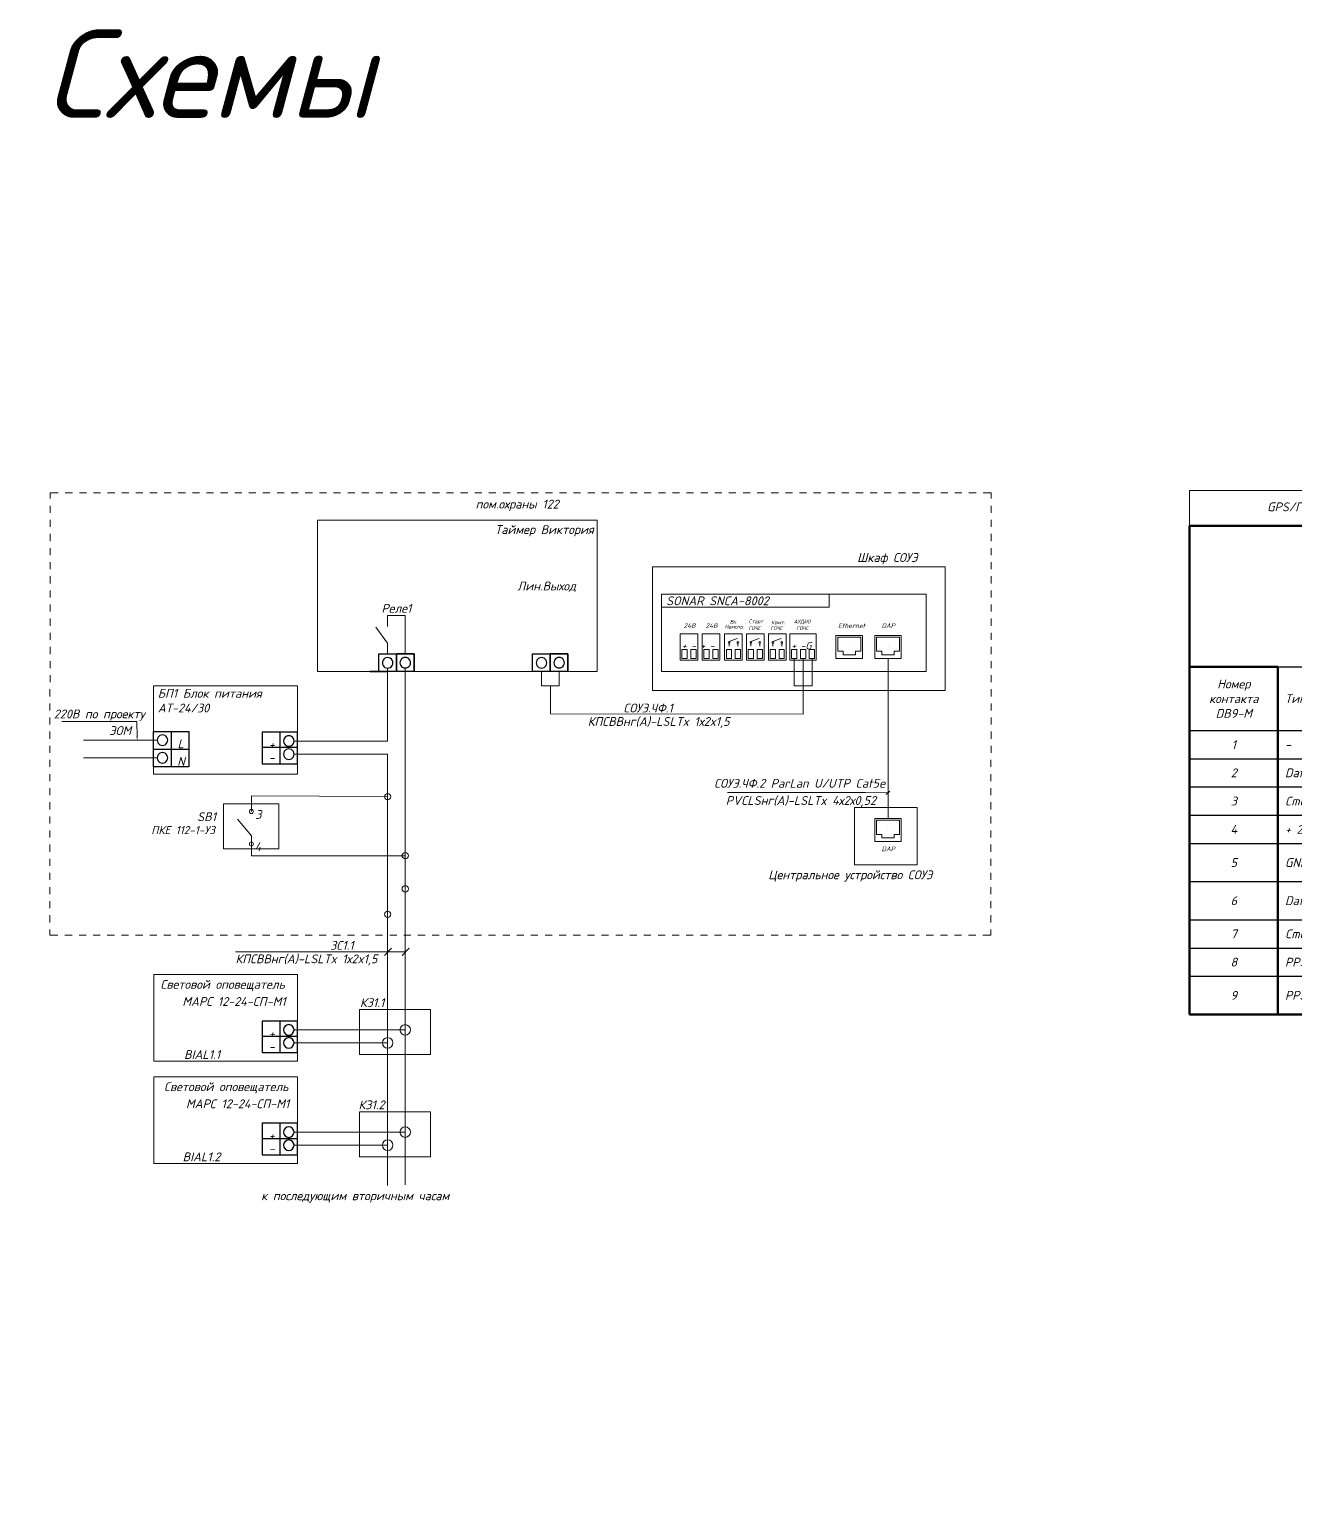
# Model space of a CAD drawing. Extents: x 69141456 to 70100388, y -33501327 to -33101377.
# Drawn here: x 69406452 to 69442326, y -33465963 to -33424432 of the extents above; entities that cross this region are included whole.
import ezdxf
from ezdxf import colors
from ezdxf.entities.mleader import LeaderData, LeaderLine
from ezdxf.math import Vec2, Vec3

# ---------------------------------------------------------------- set-up
doc = ezdxf.new("R2010")
doc.units = 0
doc.header["$LTSCALE"] = 100
doc.layers.get('Defpoints').update_dxf_attribs({"color": 42})
for name, color, linetype in [('PDF _0', 7, 'Continuous'), ('PDF _RC-Линии_связи-Интерфейсные_EthernetPoE', 7, 'Continuous'), ('PDF _АСУД.Схема', 7, 'Continuous'), ('PDF _СКУД.Текст', 7, 'Continuous'), ('PDF _СОУЭ.Кабель. Управление', 4, 'Continuous'), ('PDF _СС. Текст', 7, 'Continuous'), ('PDF _Схема', 7, 'Continuous'), ('PDF _Схемы подключ', 7, 'Continuous'), ('PDF _Текст', 7, 'Continuous'), ('СС. Текст', 7, 'Continuous')]:
    doc.layers.add(name, color=color, linetype=linetype)
doc.layers.add('PDF _СКУД', color=190, linetype='Continuous', true_color=0x7f00ff)
doc.styles.add('ISOCPEUR', font='isocpeui.ttf', dxfattribs={"height": 250})

# ---------------------------------------------------------------- blocks, each defined once
blk = doc.blocks.new('*T85')
at = {"color": 0, "lineweight": 50, "transparency": 16777216}
for p, q in [((0, -1000), (11339, -1000)), ((0, -1000), (0, -14843)), ((11339, -1000), (11339, -14843)), ((0, -5000), (2500, -5000)), ((2500, -5000), (2500, -14843)), ((8337, -5000), (8337, -14843)), ((0, -14843), (11339, -14843))]:
    blk.add_line(p, q, dxfattribs=at)
at = {"color": 0, "linetype": 'ByBlock', "lineweight": -2, "transparency": 16777216}
for p, q in [((2500, -5000), (11339, -5000)), ((0, -6800), (2500, -6800)), ((0, -7600), (2500, -7600)), ((0, -8400), (2500, -8400)), ((0, -9200), (2500, -9200)), ((0, -10000), (2500, -10000)), ((0, -12162), (2500, -12162)), ((0, -12962), (2500, -12962)), ((0, -13762), (2500, -13762))]:
    blk.add_line(p, q, dxfattribs=at)
at = {"color": 0, "lineweight": -2, "transparency": 16777216}
for p, q in [((2500, -6800), (11339, -6800)), ((2500, -7600), (11339, -7600)), ((2500, -8400), (11339, -8400)), ((2500, -9200), (11339, -9200)), ((2500, -10000), (11339, -10000)), ((0, -11081), (11339, -11081)), ((2500, -12162), (11339, -12162)), ((2500, -12962), (11339, -12962)), ((2500, -13762), (11339, -13762))]:
    blk.add_line(p, q, dxfattribs=at)
at = {"layer": 'Defpoints', "color": 8, "linetype": 'ByBlock', "lineweight": 0, "transparency": 16777216}
for p, q in [((0, 0), (11339, 0)), ((0, 0), (0, -1000)), ((11339, 0), (11339, -1000))]:
    blk.add_line(p, q, dxfattribs=at)
at = {"color": 0, "transparency": 16777216, "char_height": 250, "style": 'ISOCPEUR'}
for s, insert, width, attachment_point in [('{\\C256;GPS/ГЛОНАСС антенны с часовой станцией}', (5669, -500), 10938.99, 5), ('{\\C256;Номер контакта DB9-M}', (1250, -5900), 2100, 5), ('{\\C256;Тип сигнала}', (2700, -5900), 5436.91, 4), ('{\\C256;Цвет провода кабеля UTP(STP)}', (9838, -5900), 2602.08, 5), ('1', (1250, -7200), 2100, 5), ('{\\C7;-}', (2700, -7200), 5436.91, 4), ('{\\C7;-}', (9838, -7200), 2602.08, 5), ('2', (1250, -8000), 2100, 5), ('{\\C256;Data +}', (2700, -8000), 5436.91, 4), ('{\\C256;Зеленый}', (9838, -8000), 2602.08, 5), ('3', (1250, -8800), 2100, 5), ('{\\C256;Cmd +}', (2700, -8800), 5436.91, 4), ('{\\C256;Синий}', (9838, -8800), 2602.08, 5), ('4', (1250, -9600), 2100, 5), ('+ 24V', (2700, -9600), 5436.91, 4), ('Оранжевый', (9838, -9600), 2602.08, 5), ('Оранжевый/ белый', (9838, -10541), 2602.08, 5), ('5', (1250, -10541), 2100, 5), ('GND', (2700, -10541), 5436.91, 4), ('6', (1250, -11622), 2100, 5), ('Data -', (2700, -11622), 5436.91, 4), ('Зеленый/ белый', (9838, -11622), 2602.08, 5), ('7', (1250, -12562), 2100, 5), ('Cmd -', (2700, -12562), 5436.91, 4), ('Синий/ белый', (9838, -12562), 2602.08, 5), ('8', (1250, -13362), 2100, 5), ('PPS +', (2700, -13362), 5436.91, 4), ('Коричневый', (9838, -13362), 2602.08, 5), ('Коричневый/ белый', (9838, -14303), 2602.08, 5), ('9', (1250, -14303), 2100, 5), ('PPS -', (2700, -14303), 5436.91, 4)]:
    blk.add_mtext(s, dxfattribs=dict(at, insert=insert, width=width, attachment_point=attachment_point))

msp = doc.modelspace()

# ---------------------------------------------------------------- linework, layer by layer
at = {"layer": 'PDF _0', "lineweight": 0}
for points in [[(69431857.2, -33442624.4), (69424356.1, -33442624.4), (69424356.1, -33440425.3), (69431857.2, -33440425.3)], [(69424891.6, -33442298.4), (69425391.1, -33442298.4), (69425391.1, -33441549.2), (69424891.6, -33441549.2)], [(69425513.8, -33442298.4), (69426013.3, -33442298.4), (69426013.3, -33441549.2), (69425513.8, -33441549.2)], [(69426148.8, -33442298.4), (69426648.3, -33442298.4), (69426648.3, -33441549.2), (69426148.8, -33441549.2)], [(69426766.8, -33442298.4), (69427266.3, -33442298.4), (69427266.3, -33441549.2), (69426766.8, -33441549.2)], [(69427391.2, -33442298.4), (69427890.7, -33442298.4), (69427890.7, -33441549.2), (69427391.2, -33441549.2)], [(69427994.4, -33441549.2), (69428745.8, -33441549.2), (69428745.8, -33442298.4), (69427994.4, -33442298.4)], [(69429302.5, -33442249.7), (69430053.8, -33442249.7), (69430053.8, -33441597.8), (69429302.5, -33441597.8)], [(69429503.5, -33442148.1), (69429503.5, -33442048.7), (69429353.3, -33442048.7), (69429353.3, -33441648.6), (69430003, -33441648.6), (69430003, -33442048.7), (69429852.8, -33442048.7), (69429852.8, -33442148.1)], [(69430403.1, -33442249.7), (69431152.3, -33442249.7), (69431152.3, -33441597.8), (69430403.1, -33441597.8)], [(69430602, -33442148.1), (69430602, -33442048.7), (69430453.9, -33442048.7), (69430453.9, -33441648.6), (69431103.7, -33441648.6), (69431103.7, -33442048.7), (69430953.4, -33442048.7), (69430953.4, -33442148.1)], [(69424940.2, -33442249.7), (69425090.5, -33442249.7), (69425090.5, -33441997.9), (69424940.2, -33441997.9)], [(69425190, -33442249.7), (69425340.3, -33442249.7), (69425340.3, -33441997.9), (69425190, -33441997.9)], [(69425562.5, -33442249.7), (69425712.8, -33442249.7), (69425712.8, -33441997.9), (69425562.5, -33441997.9)], [(69425812.3, -33442249.7), (69425962.5, -33442249.7), (69425962.5, -33441997.9), (69425812.3, -33441997.9)], [(69426199.6, -33442249.7), (69426347.7, -33442249.7), (69426347.7, -33441997.9), (69426199.6, -33441997.9)], [(69426449.3, -33442249.7), (69426599.6, -33442249.7), (69426599.6, -33441997.9), (69426449.3, -33441997.9)], [(69426817.6, -33442249.7), (69426965.8, -33442249.7), (69426965.8, -33441997.9), (69426817.6, -33441997.9)], [(69427067.4, -33442249.7), (69427217.7, -33442249.7), (69427217.7, -33441997.9), (69427067.4, -33441997.9)], [(69427439.9, -33442249.7), (69427590.2, -33442249.7), (69427590.2, -33441997.9), (69427439.9, -33441997.9)], [(69427689.6, -33442249.7), (69427839.9, -33442249.7), (69427839.9, -33441997.9), (69427689.6, -33441997.9)], [(69428045.2, -33442249.7), (69428195.5, -33442249.7), (69428195.5, -33441997.9), (69428045.2, -33441997.9)], [(69428295, -33442249.7), (69428445.3, -33442249.7), (69428445.3, -33441997.9), (69428295, -33441997.9)], [(69428544.7, -33442249.7), (69428695, -33442249.7), (69428695, -33441997.9), (69428544.7, -33441997.9)], [(69430401, -33447432.6), (69431150.2, -33447432.6), (69431150.2, -33446782.8), (69430401, -33446782.8)], [(69430602, -33447333.2), (69430602, -33447233.7), (69430451.8, -33447233.7), (69430451.8, -33446833.6), (69431101.5, -33446833.6), (69431101.5, -33447233.7), (69430951.3, -33447233.7), (69430951.3, -33447333.2)]]:
    msp.add_lwpolyline(points, close=True, dxfattribs=at)
for points in [[(69429105.6, -33440425.3), (69429105.6, -33440799.9), (69424356.1, -33440799.9)], [(69426508.6, -33441688.9), (69426273.7, -33441773.5)], [(69426273.7, -33441824.3), (69426273.7, -33441898.4)], [(69426523.4, -33441898.4), (69426523.4, -33441824.3)], [(69427126.6, -33441688.9), (69426891.7, -33441773.5)], [(69426891.7, -33441824.3), (69426891.7, -33441898.4)], [(69427141.5, -33441898.4), (69427141.5, -33441824.3)], [(69427751, -33441688.9), (69427516.1, -33441773.5)], [(69427516.1, -33441824.3), (69427516.1, -33441898.4)], [(69427765.8, -33441898.4), (69427765.8, -33441824.3)], [(69425016.4, -33442122.8), (69425016.4, -33442122.8)], [(69425266.2, -33442122.8), (69425266.2, -33442122.8)], [(69425638.7, -33442122.8), (69425638.7, -33442122.8)], [(69425888.5, -33442122.8), (69425888.5, -33442122.8)], [(69426273.7, -33442122.8), (69426273.7, -33442122.8)], [(69426523.4, -33442122.8), (69426523.4, -33442122.8)], [(69426891.7, -33442122.8), (69426891.7, -33442122.8)], [(69427141.5, -33442122.8), (69427141.5, -33442122.8)], [(69427516.1, -33442122.8), (69427516.1, -33442122.8)], [(69427765.8, -33442122.8), (69427765.8, -33442122.8)], [(69428119.3, -33442122.8), (69428119.3, -33442122.8)], [(69428369.1, -33442122.8), (69428369.1, -33442122.8)], [(69428620.9, -33442122.8), (69428620.9, -33442122.8)], [(69429679.2, -33441923.8), (69429679.2, -33441923.8)], [(69430777.7, -33441923.8), (69430777.7, -33441923.8)], [(69424891.6, -33442298.4), (69424940.2, -33442298.4)], [(69425513.8, -33442298.4), (69425562.5, -33442298.4)], [(69426148.8, -33442298.4), (69426199.6, -33442298.4)], [(69426766.8, -33442298.4), (69426817.6, -33442298.4)], [(69427391.2, -33442298.4), (69427439.9, -33442298.4)], [(69427994.4, -33442298.4), (69428045.2, -33442298.4)], [(69430775.6, -33447108.8), (69430775.6, -33447108.8)]]:
    msp.add_lwpolyline(points, dxfattribs=at)
for centre in [(69426274.7, -33441797.9), (69426524.5, -33441797.9), (69426892.8, -33441797.9), (69427142.5, -33441797.9), (69427517.1, -33441797.9), (69427766.9, -33441797.9)]:
    msp.add_circle(centre, 24.3, dxfattribs=at)
at = {"layer": 'PDF _RC-Линии_связи-Интерфейсные_EthernetPoE', "lineweight": 0}
for points in [[(69407271.2, -33437559.4), (69407040.5, -33437559.4), (69407040.5, -33437724.5)], [(69407671.2, -33437559.4), (69407470.1, -33437559.4)], [(69408071.2, -33437559.4), (69407870.2, -33437559.4)], [(69408471.3, -33437559.4), (69408270.2, -33437559.4)], [(69408871.3, -33437559.4), (69408670.2, -33437559.4)], [(69409271.3, -33437559.4), (69409070.3, -33437559.4)], [(69409671.4, -33437559.4), (69409470.3, -33437559.4)], [(69410071.4, -33437559.4), (69409870.3, -33437559.4)], [(69410471.4, -33437559.4), (69410270.4, -33437559.4)], [(69410871.5, -33437559.4), (69410670.4, -33437559.4)], [(69411271.5, -33437559.4), (69411070.4, -33437559.4)], [(69411671.5, -33437559.4), (69411470.4, -33437559.4)], [(69412071.5, -33437559.4), (69411870.5, -33437559.4)], [(69412471.6, -33437559.4), (69412270.5, -33437559.4)], [(69412871.6, -33437559.4), (69412670.5, -33437559.4)], [(69413269.5, -33437559.4), (69413070.6, -33437559.4)], [(69413669.6, -33437559.4), (69413470.6, -33437559.4)], [(69414069.6, -33437559.4), (69413870.6, -33437559.4)], [(69414469.6, -33437559.4), (69414270.7, -33437559.4)], [(69414869.6, -33437559.4), (69414670.7, -33437559.4)], [(69415269.7, -33437559.4), (69415070.7, -33437559.4)], [(69415669.7, -33437559.4), (69415470.7, -33437559.4)], [(69416069.7, -33437559.4), (69415870.8, -33437559.4)], [(69416469.8, -33437559.4), (69416270.8, -33437559.4)], [(69416869.8, -33437559.4), (69416670.8, -33437559.4)], [(69417269.8, -33437559.4), (69417070.9, -33437559.4)], [(69417669.8, -33437559.4), (69417470.9, -33437559.4)], [(69418069.9, -33437559.4), (69417870.9, -33437559.4)], [(69418469.9, -33437559.4), (69418271, -33437559.4)], [(69418869.9, -33437559.4), (69418671, -33437559.4)], [(69419270, -33437559.4), (69419071, -33437559.4)], [(69419670, -33437559.4), (69419471, -33437559.4)], [(69420070, -33437559.4), (69419871.1, -33437559.4)], [(69420470.1, -33437559.4), (69420271.1, -33437559.4)], [(69420870.1, -33437559.4), (69420671.1, -33437559.4)], [(69421270.1, -33437559.4), (69421071.2, -33437559.4)], [(69421670.1, -33437559.4), (69421471.2, -33437559.4)], [(69422070.2, -33437559.4), (69421871.2, -33437559.4)], [(69422470.2, -33437559.4), (69422271.3, -33437559.4)], [(69422870.2, -33437559.4), (69422671.3, -33437559.4)], [(69423270.3, -33437559.4), (69423071.3, -33437559.4)], [(69423670.3, -33437559.4), (69423471.3, -33437559.4)], [(69424070.3, -33437559.4), (69423871.4, -33437559.4)], [(69424470.4, -33437559.4), (69424271.4, -33437559.4)], [(69424870.4, -33437559.4), (69424671.4, -33437559.4)], [(69425270.4, -33437559.4), (69425071.5, -33437559.4)], [(69425670.4, -33437559.4), (69425471.5, -33437559.4)], [(69426070.5, -33437559.4), (69425871.5, -33437559.4)], [(69426470.5, -33437559.4), (69426271.5, -33437559.4)], [(69426870.5, -33437559.4), (69426671.6, -33437559.4)], [(69427270.6, -33437559.4), (69427071.6, -33437559.4)], [(69427670.6, -33437559.4), (69427471.6, -33437559.4)], [(69428070.6, -33437559.4), (69427871.7, -33437559.4)], [(69428470.7, -33437559.4), (69428269.6, -33437559.4)], [(69428870.7, -33437559.4), (69428669.6, -33437559.4)], [(69429270.7, -33437559.4), (69429069.6, -33437559.4)], [(69429670.7, -33437559.4), (69429469.7, -33437559.4)], [(69430070.8, -33437559.4), (69429869.7, -33437559.4)], [(69430470.8, -33437559.4), (69430269.7, -33437559.4)], [(69430870.8, -33437559.4), (69430669.8, -33437559.4)], [(69431270.9, -33437559.4), (69431069.8, -33437559.4)], [(69431670.9, -33437559.4), (69431469.8, -33437559.4)], [(69432070.9, -33437559.4), (69431869.8, -33437559.4)], [(69432471, -33437559.4), (69432269.9, -33437559.4)], [(69432871, -33437559.4), (69432669.9, -33437559.4)], [(69433271, -33437559.4), (69433069.9, -33437559.4)], [(69433700.7, -33437724.5), (69433700.7, -33437559.4), (69433470, -33437559.4)], [(69407040.5, -33437925.6), (69407040.5, -33438124.6)], [(69433700.7, -33438124.6), (69433700.7, -33437925.6)], [(69407040.5, -33438325.6), (69407040.5, -33438524.6)], [(69433698.6, -33438524.6), (69433700.7, -33438325.6)], [(69407040.5, -33438725.7), (69407040.5, -33438924.6)], [(69433698.6, -33438924.6), (69433698.6, -33438725.7)], [(69407040.5, -33439123.6), (69407040.5, -33439324.7)], [(69433698.6, -33439324.7), (69433698.6, -33439123.6)], [(69407040.5, -33439523.6), (69407040.5, -33439724.7)], [(69433698.6, -33439724.7), (69433698.6, -33439523.6)], [(69407038.4, -33439923.6), (69407038.4, -33440124.7)], [(69433698.6, -33440124.7), (69433698.6, -33439923.6)], [(69407038.4, -33440323.7), (69407038.4, -33440524.7)], [(69433698.6, -33440524.7), (69433698.6, -33440323.7)], [(69407038.4, -33440723.7), (69407038.4, -33440924.8)], [(69433698.6, -33440924.8), (69433698.6, -33440723.7)], [(69407038.4, -33441123.7), (69407038.4, -33441324.8)], [(69433698.6, -33441324.8), (69433698.6, -33441123.7)], [(69407038.4, -33441523.8), (69407038.4, -33441724.8)], [(69433696.4, -33441724.8), (69433698.6, -33441523.8)], [(69407038.4, -33441923.8), (69407038.4, -33442124.9)], [(69433696.4, -33442124.9), (69433696.4, -33441923.8)], [(69407038.4, -33442323.8), (69407038.4, -33442524.9)], [(69433696.4, -33442524.9), (69433696.4, -33442323.8)], [(69407038.4, -33442723.9), (69407038.4, -33442924.9)], [(69433696.4, -33442924.9), (69433696.4, -33442723.9)], [(69407036.3, -33443123.9), (69407036.3, -33443325)], [(69407036.3, -33443523.9), (69407036.3, -33443725)], [(69433696.4, -33443325), (69433696.4, -33443123.9)], [(69433696.4, -33443725), (69433696.4, -33443523.9)], [(69407036.3, -33443923.9), (69407036.3, -33444125)], [(69433696.4, -33444125), (69433696.4, -33443923.9)], [(69407036.3, -33444324), (69407036.3, -33444525)], [(69433696.4, -33444525), (69433696.4, -33444324)], [(69407036.3, -33444724), (69407036.3, -33444925.1)], [(69433696.4, -33444925.1), (69433696.4, -33444724)], [(69407036.3, -33445124), (69407036.3, -33445325.1)], [(69433694.3, -33445325.1), (69433694.3, -33445124)], [(69407036.3, -33445524.1), (69407036.3, -33445725.1)], [(69433694.3, -33445725.1), (69433694.3, -33445524.1)], [(69407036.3, -33445924.1), (69407036.3, -33446125.2)], [(69433694.3, -33446125.2), (69433694.3, -33445924.1)], [(69407034.1, -33446324.1), (69407034.1, -33446525.2)], [(69433694.3, -33446525.2), (69433694.3, -33446324.1)], [(69407034.1, -33446724.2), (69407034.1, -33446925.2)], [(69433694.3, -33446925.2), (69433694.3, -33446724.2)], [(69407034.1, -33447124.2), (69407034.1, -33447325.3)], [(69433694.3, -33447325.3), (69433694.3, -33447124.2)], [(69407034.1, -33447524.2), (69407034.1, -33447725.3)], [(69433694.3, -33447725.3), (69433694.3, -33447524.2)], [(69407034.1, -33447924.2), (69407034.1, -33448125.3)], [(69433694.3, -33448125.3), (69433694.3, -33447924.2)], [(69407034.1, -33448324.3), (69407034.1, -33448525.3)], [(69433692.2, -33448525.3), (69433692.2, -33448324.3)], [(69407034.1, -33448724.3), (69407034.1, -33448925.4)], [(69433692.2, -33448925.4), (69433692.2, -33448724.3)], [(69407034.1, -33449124.3), (69407034.1, -33449325.4)], [(69433692.2, -33449325.4), (69433692.2, -33449124.3)], [(69407032, -33449524.4), (69407032, -33449725.4)], [(69433692.2, -33449725.4), (69433692.2, -33449524.4)], [(69407032, -33449924.4), (69407032, -33450089.5), (69407262.7, -33450089.5)], [(69407461.7, -33450089.5), (69407662.8, -33450089.5)], [(69407861.7, -33450089.5), (69408062.8, -33450089.5)], [(69408261.7, -33450089.5), (69408462.8, -33450089.5)], [(69408661.8, -33450089.5), (69408862.8, -33450089.5)], [(69409061.8, -33450089.5), (69409262.9, -33450089.5)], [(69409461.8, -33450089.5), (69409662.9, -33450089.5)], [(69409861.9, -33450089.5), (69410062.9, -33450089.5)], [(69410261.9, -33450089.5), (69410463, -33450089.5)], [(69410661.9, -33450089.5), (69410863, -33450089.5)], [(69411061.9, -33450089.5), (69411263, -33450089.5)], [(69411462, -33450089.5), (69411663.1, -33450089.5)], [(69411862, -33450089.5), (69412063.1, -33450089.5)], [(69412262, -33450089.5), (69412463.1, -33450089.5)], [(69412662.1, -33450089.5), (69412863.1, -33450089.5)], [(69413062.1, -33450089.5), (69413263.2, -33450089.5)], [(69413462.1, -33450089.5), (69413663.2, -33450089.5)], [(69413862.2, -33450089.5), (69414063.2, -33450089.5)], [(69414262.2, -33450089.5), (69414463.3, -33450089.5)], [(69414662.2, -33450089.5), (69414863.3, -33450089.5)], [(69415062.2, -33450089.5), (69415263.3, -33450089.5)], [(69415462.3, -33450089.5), (69415663.3, -33450089.5)], [(69415862.3, -33450089.5), (69416061.3, -33450089.5)], [(69416262.3, -33450089.5), (69416461.3, -33450089.5)], [(69416662.4, -33450089.5), (69416861.3, -33450089.5)], [(69417062.4, -33450089.5), (69417261.4, -33450089.5)], [(69417462.4, -33450089.5), (69417661.4, -33450089.5)], [(69417862.5, -33450089.5), (69418061.4, -33450089.5)], [(69418262.5, -33450089.5), (69418461.4, -33450089.5)], [(69418662.5, -33450089.5), (69418861.5, -33450089.5)], [(69419062.5, -33450089.5), (69419261.5, -33450089.5)], [(69419462.6, -33450089.5), (69419661.5, -33450089.5)], [(69419862.6, -33450089.5), (69420061.6, -33450089.5)], [(69420262.6, -33450089.5), (69420461.6, -33450089.5)], [(69420662.7, -33450089.5), (69420861.6, -33450089.5)], [(69421062.7, -33450089.5), (69421261.7, -33450089.5)], [(69421462.7, -33450089.5), (69421661.7, -33450089.5)], [(69421862.8, -33450089.5), (69422061.7, -33450089.5)], [(69422262.8, -33450089.5), (69422461.7, -33450089.5)], [(69422662.8, -33450089.5), (69422861.8, -33450089.5)], [(69423062.8, -33450089.5), (69423261.8, -33450089.5)], [(69423462.9, -33450089.5), (69423661.8, -33450089.5)], [(69423862.9, -33450089.5), (69424061.9, -33450089.5)], [(69424262.9, -33450089.5), (69424461.9, -33450089.5)], [(69424663, -33450089.5), (69424861.9, -33450089.5)], [(69425063, -33450089.5), (69425261.9, -33450089.5)], [(69425463, -33450089.5), (69425662, -33450089.5)], [(69425863.1, -33450089.5), (69426062, -33450089.5)], [(69426263.1, -33450089.5), (69426462, -33450089.5)], [(69426663.1, -33450089.5), (69426862.1, -33450089.5)], [(69427063.1, -33450089.5), (69427262.1, -33450089.5)], [(69427463.2, -33450089.5), (69427662.1, -33450089.5)], [(69427863.2, -33450089.5), (69428062.2, -33450089.5)], [(69428263.2, -33450089.5), (69428462.2, -33450089.5)], [(69428663.3, -33450089.5), (69428862.2, -33450089.5)], [(69429063.3, -33450089.5), (69429262.2, -33450089.5)], [(69429463.3, -33450089.5), (69429662.3, -33450089.5)], [(69429863.4, -33450089.5), (69430062.3, -33450089.5)], [(69430263.4, -33450089.5), (69430462.3, -33450089.5)], [(69430663.4, -33450089.5), (69430862.4, -33450089.5)], [(69431061.3, -33450089.5), (69431262.4, -33450089.5)], [(69431461.4, -33450089.5), (69431662.4, -33450089.5)], [(69431861.4, -33450089.5), (69432062.5, -33450089.5)], [(69432261.4, -33450089.5), (69432462.5, -33450089.5)], [(69432661.4, -33450089.5), (69432862.5, -33450089.5)], [(69433061.5, -33450089.5), (69433262.5, -33450089.5)], [(69433461.5, -33450089.5), (69433692.2, -33450089.5), (69433692.2, -33449924.4)]]:
    msp.add_lwpolyline(points, dxfattribs=at)
at = {"layer": 'PDF _АСУД.Схема', "lineweight": 0}
for points in [[(69410071.4, -33444567.4), (69407988.7, -33444567.4)], [(69410071.4, -33445066.9), (69407988.7, -33445066.9)]]:
    msp.add_lwpolyline(points, dxfattribs=at)
at = {"layer": 'PDF _СКУД', "lineweight": 0}
for points in [[(69416601, -33441343.9), (69416601, -33441034.8), (69417100.5, -33441034.8), (69417100.5, -33442122.8)], [(69416601, -33442122.8), (69416601, -33441815.8), (69416268.7, -33441362.9)], [(69416601, -33442522.8), (69416601, -33444590.7), (69413951.1, -33444590.7)], [(69417100.5, -33442522.8), (69417100.5, -33449824.9), (69417100.5, -33457158.8)], [(69413951.1, -33444958.9), (69416601, -33444958.9), (69416601, -33450195.3), (69416601, -33457175.7)], [(69412742.5, -33446586.6), (69412742.5, -33446142.1), (69416601, -33446165.4)], [(69417100.5, -33447839.6), (69412742.5, -33447839.6), (69412742.5, -33447270.2), (69412346.7, -33446800.3)], [(69417100.5, -33452771.2), (69413951.1, -33452771.2)], [(69416601, -33453139.4), (69413951.1, -33453139.4)], [(69417100.5, -33455666.6), (69413951.1, -33455666.6)], [(69416601, -33456037), (69413951.1, -33456037)]]:
    msp.add_lwpolyline(points, dxfattribs=at)
for points in [[(69413519.3, -33446364.3), (69413519.3, -33447640.6), (69411948.8, -33447640.6), (69411948.8, -33446364.3)], [(69417820.1, -33452193.3), (69417820.1, -33453471.7), (69415807.3, -33453471.7), (69415807.3, -33452193.3)], [(69417820.1, -33455090.9), (69417820.1, -33456369.3), (69415807.3, -33456369.3), (69415807.3, -33455090.9)]]:
    msp.add_lwpolyline(points, close=True, dxfattribs=at)
for centre, radius in [((69416602, -33446164.3), 90), ((69412743.6, -33446585.5), 58.2), ((69412743.6, -33447504.1), 58.2), ((69417101.6, -33447838.5), 90), ((69417101.6, -33448776.2), 90), ((69416602, -33449497.9), 90), ((69417101.6, -33452770.1), 149.2), ((69416602, -33453138.4), 149.2), ((69417101.6, -33455665.6), 149.2), ((69416602, -33456036), 149.2)]:
    msp.add_circle(centre, radius, dxfattribs=at)
at = {"layer": 'PDF _СКУД.Текст', "lineweight": 0}
for points in [[(69409504.2, -33444467.9), (69409502, -33444034), (69407372.8, -33444034)], [(69430726.9, -33446105.6), (69430828.5, -33446008.2)], [(69430777.7, -33446056.9), (69430140.6, -33446046.3), (69426231.3, -33446046.3)]]:
    msp.add_lwpolyline(points, dxfattribs=at)
at = {"layer": 'PDF _СКУД.Текст', "lineweight": 30, "transparency": 33554559}
msp.add_solid([(69409521.1, -33444467.9), (69409506.3, -33444567.4), (69409487.2, -33444467.9)], dxfattribs=at)
at = {"layer": 'PDF _СОУЭ.Кабель. Управление', "lineweight": 0}
for points in [[(69428373.3, -33442249.7), (69428373.3, -33443026.5), (69428373.3, -33443830.8), (69421213, -33443820.2), (69421213, -33443026.5)], [(69428119.3, -33442249.7), (69428119.3, -33443026.5), (69428625.2, -33443026.5), (69428625.2, -33442249.7)], [(69420959, -33442624.4), (69420959, -33443026.5), (69421464.8, -33443026.5), (69421464.8, -33442637.1)]]:
    msp.add_lwpolyline(points, dxfattribs=at)
at = {"layer": 'PDF _СС. Текст', "lineweight": 0}
msp.add_lwpolyline([(69430777.7, -33442264.6), (69430777.7, -33446782.8), (69430777.7, -33446782.8)], dxfattribs=at)
at = {"layer": 'PDF _Схема', "lineweight": 0}
for points in [[(69416615.8, -33450559.4), (69415479.2, -33450559.4), (69412289.6, -33450559.4)], [(69417115.3, -33450559.4), (69415479.2, -33450559.4)], [(69416514.2, -33450661), (69416715.3, -33450459.9)], [(69417015.8, -33450661), (69417214.8, -33450459.9)]]:
    msp.add_lwpolyline(points, dxfattribs=at)
at = {"layer": 'PDF _Схемы подключ', "lineweight": 0}
for points in [[(69422537.9, -33438334.1), (69414611.4, -33438334.1), (69414611.4, -33442624.4), (69422537.9, -33442624.4)], [(69432392.6, -33439659.1), (69424108.4, -33439659.1), (69424108.4, -33443159.9), (69432392.6, -33443159.9)], [(69409971.9, -33443024.4), (69414050.5, -33443024.4), (69414050.5, -33445526.2), (69409971.9, -33445526.2)], [(69431601, -33446469.6), (69429831.6, -33446469.6), (69429831.6, -33448095.1), (69431601, -33448095.1)], [(69409981.7, -33451204.9), (69414050.5, -33451204.9), (69414050.5, -33453658), (69409981.7, -33453658)], [(69409981.7, -33454097.5), (69414050.5, -33454102.5), (69414050.5, -33456555.6), (69409981.7, -33456550.6)]]:
    msp.add_lwpolyline(points, close=True, dxfattribs=at)
at = {"layer": 'PDF _Схемы подключ', "lineweight": 25}
for points in [[(69416850.7, -33442624.4), (69416351.2, -33442624.4), (69416351.2, -33442122.8), (69416850.7, -33442122.8), (69417350.2, -33442122.8), (69417350.2, -33442624.4), (69417350.2, -33442122.8), (69416850.7, -33442122.8)], [(69421208.7, -33442624.4), (69420709.2, -33442624.4), (69420709.2, -33442122.8), (69421208.7, -33442122.8), (69421708.2, -33442122.8), (69421708.2, -33442624.4), (69421708.2, -33442122.8), (69421208.7, -33442122.8)], [(69410471.4, -33445316.6), (69409971.9, -33445316.6), (69409971.9, -33444317.6), (69410471.4, -33444317.6), (69410471.4, -33444817.1)], [(69413551, -33445234.1), (69414050.5, -33445234.1), (69414050.5, -33444338.8), (69413551, -33444338.8), (69413551, -33444840.4)], [(69413551, -33453414.6), (69414050.5, -33453414.6), (69414050.5, -33452519.3), (69413551, -33452519.3), (69413551, -33453020.9)], [(69413551, -33456312.2), (69414050.5, -33456312.2), (69414050.5, -33455416.9), (69413551, -33455416.9), (69413551, -33455916.4)]]:
    msp.add_lwpolyline(points, close=True, dxfattribs=at)
for points in [[(69416351.2, -33442624.4), (69416351.2, -33442122.8)], [(69417350.2, -33442624.4), (69416850.7, -33442624.4), (69416850.7, -33442122.8)], [(69417350.2, -33442124.9), (69417350.2, -33442624.4), (69416850.7, -33442624.4)], [(69420709.2, -33442624.4), (69420709.2, -33442122.8)], [(69421708.2, -33442624.4), (69421208.7, -33442624.4), (69421208.7, -33442122.8)], [(69421708.2, -33442124.9), (69421708.2, -33442624.4), (69421208.7, -33442624.4)], [(69416109.9, -33442624.4), (69416609.5, -33442624.4), (69416109.9, -33442624.4)], [(69410471.4, -33444317.6), (69410970.9, -33444317.6), (69410970.9, -33445316.6), (69410471.4, -33445316.6)], [(69413551, -33444338.8), (69413051.5, -33444338.8), (69413051.5, -33445234.1), (69413551, -33445234.1)], [(69414050.5, -33444774.8), (69413551, -33444774.8), (69413051.5, -33444774.8)], [(69409971.9, -33444817.1), (69410471.4, -33444817.1), (69410970.9, -33444817.1)], [(69413551, -33452519.3), (69413051.5, -33452519.3), (69413051.5, -33453414.6), (69413551, -33453414.6)], [(69414050.5, -33452955.3), (69413551, -33452955.3), (69413051.5, -33452955.3)], [(69413551, -33455416.9), (69413051.5, -33455416.9), (69413051.5, -33456312.2), (69413551, -33456312.2)], [(69414050.5, -33455852.9), (69413551, -33455852.9), (69413051.5, -33455852.9)]]:
    msp.add_lwpolyline(points, dxfattribs=at)
for points in [[(69416602, -33442224.3, 1.0000081), (69416602, -33442522.8, 1.0000081)], [(69417101.6, -33442222.2, 1.0000081), (69417101.6, -33442520.7, 1.0000081)], [(69420960, -33442224.3, 1.0000081), (69420960, -33442522.8, 1.0000081)], [(69421459.5, -33442222.2, 1.0000081), (69421459.5, -33442520.7, 1.0000081)], [(69410371.9, -33444566.3, 1.0000037), (69410073.5, -33444566.3, 1.0000037)], [(69413951.1, -33444589.6, 1.0000037), (69413652.6, -33444589.6, 1.0000037)], [(69410371.9, -33445065.8, 1.0000037), (69410073.5, -33445065.8, 1.0000037)], [(69413951.1, -33444960, 1.0000037), (69413652.6, -33444960, 1.0000037)], [(69413951.1, -33452770.1, 0.9999994), (69413652.6, -33452770.1, 0.9999994)], [(69413951.1, -33453140.5, 0.9999994), (69413652.6, -33453140.5, 0.9999994)], [(69413951.1, -33455665.6, 0.9999994), (69413652.6, -33455665.6, 0.9999994)], [(69413951.1, -33456038.1, 0.9999994), (69413652.6, -33456038.1, 0.9999994)]]:
    msp.add_lwpolyline(points, format="xyb", close=True, dxfattribs=at)

# ---------------------------------------------------------------- block references
msp.add_blockref('*T85', (69439322.6, -33437490.5))

# ---------------------------------------------------------------- texts
at = {"insert": (69406906, -33424440.3), "char_height": 2500, "attachment_point": 1, "style": 'ISOCPEUR'}
msp.add_mtext_dynamic_manual_height_columns('Схемы', width=52487.113, gutter_width=12.5, heights=[0], dxfattribs=at)
at = {"layer": 'PDF _Текст', "lineweight": 30, "attachment_point": 7, "style": 'ISOCPEUR'}
for s, insert, char_height in [('пом.охраны 122', (69419094.3, -33438072.2), 249.994), ('Таймер Виктория', (69419642.9, -33438793.9), 249.994), ('Шкаф СОУЭ', (69429903.6, -33439583.5), 249.99), ('Лин.Выход', (69420273.7, -33440364.4), 249.99), ('SONAR SNCA-8002', (69424491.4, -33440744), 249.995), ('Реле1', (69416427.4, -33440957.1), 249.99), ('24В', (69424988.9, -33441387.8), 132.12), ('24В', (69425613.3, -33441387.8), 132.12), ('Неиспр.', (69426148.8, -33441431.5), 105.69), ('Вх.', (69426299.1, -33441266.4), 105.69), ('ГОЧС', (69426824, -33441446.3), 105.69), ('Старт', (69426830.3, -33441281.2), 105.69), ('ГОЧС', (69427448.4, -33441446.3), 105.69), ('Квит.', (69427469.5, -33441281.2), 105.69), ('АУДИО', (69428108.7, -33441281.2), 105.69), ('ГОЧС', (69428178.6, -33441446.3), 105.69), ('Ethernet', (69429363.8, -33441389.9), 132.12), ('DAP', (69430595.7, -33441387.8), 132.12), ('+ - + -', (69424936, -33441989.2), 200), ('+ -G', (69428038.9, -33441989.2), 200), ('БП1 Блок питания ^JАТ-24/30', (69410090.4, -33443781), 249.994), ('СОУЭ.ЧФ.1', (69423283.7, -33443779.1), 249.99), ('220В по проекту', (69407146.2, -33444015.3), 249.994), ('КПСВВнг(А)-LSLTx 1х2x1,5', (69422269.9, -33444219.4), 249.994), ('ЭОМ', (69408715.5, -33444417.5), 249.99), ('L', (69410651.3, -33444792.3), 250), ('+', (69413231.4, -33444815.6), 250), ('N', (69410640.8, -33445291.8), 250), ('-', (69413231.4, -33445186), 250), ('СОУЭ.ЧФ.2 ParLan U/UTP Cat5e', (69425852.4, -33445912), 249.994), ('PVCLSнг(А)-LSLTx 4х2х0,52', (69426181, -33446457.8), 249.994), ('SB1', (69411206.9, -33446858.1), 249.99), ('3', (69412852.6, -33446794.6), 250), ('ПКЕ 112-1-У3', (69409904.8, -33447228), 229.162), ('4', (69412833.5, -33447711.1), 250), ('DAP', (69430595.7, -33447711.5), 132.12), ('Центральное устройство СОУЭ', (69427384.9, -33448571.9), 249.994), ('ЗС1.1', (69414972.8, -33450502.8), 249.99), ('КПСВВнг(А)-LSLTx 1х2x1,5', (69412293.2, -33450943.1), 249.994), ('Световой оповещатель', (69410166.4, -33451675.4), 249.994), ('МАРС 12-24-СП-М1', (69410786.5, -33452092.3), 249.994), ('КЗ1.1', (69415817.9, -33452124.1), 249.99), ('+', (69413231.4, -33452996.1), 250), ('BIAL1.1', (69410835.5, -33453595.1), 249.99), ('-', (69413231.4, -33453366.5), 250), ('Световой оповещатель', (69410268.3, -33454572.9), 249.994), ('МАРС 12-24-СП-М1', (69410888.5, -33454989.9), 249.994), ('КЗ1.2', (69415777.6, -33455019.5), 249.99), ('+', (69413231.4, -33455891.6), 250), ('BIAL1.2', (69410795.3, -33456492.7), 249.99), ('-', (69413231.4, -33456264.1), 250), ('к последующим вторичным часам', (69413019.8, -33457663.1), 249.994)]:
    msp.add_mtext(s, dxfattribs=dict(at, insert=insert, char_height=char_height))

# ---------------------------------------------------------------- leaders
at = {"layer": 'СС. Текст', "lineweight": 0}
ml = msp.add_multileader_mtext('Standard', dxfattribs=at)
ml.set_content('{\\C256;ЗС4.1}', color=7, style='ISOCPEUR')
ml.set_leader_properties(color=256)
ml.build(insert=Vec2(0, 0))
ml.multileader.update_dxf_attribs({"text_left_attachment_type": 6, "text_right_attachment_type": 6, "dogleg_length": 0.1, "arrow_head_size": 0, "scale": 100})
ctx = ml.context
ctx.base_point, ctx.scale, ctx.char_height, ctx.arrow_head_size, ctx.landing_gap_size, ctx.plane_origin = Vec3(69327704.1, -33430576.6), 100, 250, 0, 0, Vec3(69326674.5, -33430995.1)
ctx.left_attachment, ctx.right_attachment, ctx.text_align_type = 6, 6, 1
notes = []
notes.append((ctx, [(1, (1, 1, 0), (69328544.8, -33430576.6), (-1, 0), 10, [(0, [(69328867, -33431126)], 0, [])])]))
ctx.mtext.insert, ctx.mtext.width, ctx.mtext.defined_height, ctx.mtext.alignment, ctx.mtext.flow_direction = Vec3(69328119.5, -33430276.6), 2756.185, 416.7, 2, 5
ml = msp.add_multileader_mtext('Standard', dxfattribs=at)
ml.set_content('ЗС3.1', color=7, style='ISOCPEUR')
ml.set_leader_properties(color=256)
ml.build(insert=Vec2(0, 0))
ml.multileader.update_dxf_attribs({"text_left_attachment_type": 6, "text_right_attachment_type": 6, "dogleg_length": 0.1, "arrow_head_size": 0, "scale": 100})
ctx = ml.context
ctx.base_point, ctx.scale, ctx.char_height, ctx.arrow_head_size, ctx.landing_gap_size, ctx.plane_origin = Vec3(69301114.2, -33437527), 100, 250, 0, 0, Vec3(69300058.8, -33437945.5)
ctx.left_attachment, ctx.right_attachment, ctx.text_align_type = 6, 6, 1
notes.append((ctx, [(1, (1, 1, 0), (69301929.2, -33437527), (-1, 0), 10, [(0, [(69302251.3, -33438076.4)], 0, [])])]))
ctx.mtext.insert, ctx.mtext.width, ctx.mtext.defined_height, ctx.mtext.alignment, ctx.mtext.flow_direction = Vec3(69301516.7, -33437227), 2756.185, 416.7, 2, 5
ml = msp.add_multileader_mtext('Standard', dxfattribs=at)
ml.set_content('ЗС3.3', color=7, style='ISOCPEUR')
ml.set_leader_properties(color=256)
ml.build(insert=Vec2(0, 0))
ml.multileader.update_dxf_attribs({"text_left_attachment_type": 6, "text_right_attachment_type": 6, "dogleg_length": 0.1, "arrow_head_size": 0, "scale": 100})
ctx = ml.context
ctx.base_point, ctx.scale, ctx.char_height, ctx.arrow_head_size, ctx.landing_gap_size, ctx.plane_origin = Vec3(69335505.9, -33437711.5), 100, 250, 0, 0, Vec3(69334398.5, -33438130)
ctx.left_attachment, ctx.right_attachment, ctx.text_align_type = 6, 6, 1
notes.append((ctx, [(0, (1, 1, 0), (69335495.9, -33437711.5), (1, 0), 10, [(0, [(69334624.7, -33436995.2)], 0, [])])]))
ctx.mtext.insert, ctx.mtext.width, ctx.mtext.defined_height, ctx.mtext.alignment, ctx.mtext.flow_direction = Vec3(69335928.5, -33437411.5), 2756.185, 416.7, 2, 5
ml = msp.add_multileader_mtext('Standard', dxfattribs=at)
ml.set_content('ЗС3.2', color=7, style='ISOCPEUR')
ml.set_leader_properties(color=256)
ml.build(insert=Vec2(0, 0))
ml.multileader.update_dxf_attribs({"text_left_attachment_type": 6, "text_right_attachment_type": 6, "dogleg_length": 0.1, "arrow_head_size": 0, "scale": 100})
ctx = ml.context
ctx.base_point, ctx.scale, ctx.char_height, ctx.arrow_head_size, ctx.landing_gap_size, ctx.plane_origin = Vec3(69339425.2, -33437527), 100, 250, 0, 0, Vec3(69338410.3, -33437945.5)
ctx.left_attachment, ctx.right_attachment, ctx.text_align_type = 6, 6, 1
notes.append((ctx, [(1, (1, 1, 0), (69340280.7, -33437527), (-1, 0), 10, [(0, [(69340602.9, -33438076.4)], 0, [])])]))
ctx.mtext.insert, ctx.mtext.width, ctx.mtext.defined_height, ctx.mtext.alignment, ctx.mtext.flow_direction = Vec3(69339848, -33437227), 2756.185, 416.7, 2, 5
ml = msp.add_multileader_mtext('Standard', dxfattribs=at)
ml.set_content('ЗС2.6', color=7, style='ISOCPEUR')
ml.set_leader_properties(color=256)
ml.build(insert=Vec2(0, 0))
ml.multileader.update_dxf_attribs({"text_left_attachment_type": 6, "text_right_attachment_type": 6, "dogleg_length": 0.1, "arrow_head_size": 0, "scale": 100})
ctx = ml.context
ctx.base_point, ctx.scale, ctx.char_height, ctx.arrow_head_size, ctx.landing_gap_size, ctx.plane_origin = Vec3(69333493.7, -33447273.4), 100, 250, 0, 0, Vec3(69332464.1, -33447691.9)
ctx.left_attachment, ctx.right_attachment, ctx.text_align_type = 6, 6, 1
notes.append((ctx, [(1, (1, 1, 0), (69334334.4, -33447273.4), (-1, 0), 10, [(0, [(69334624.7, -33446397.7)], 0, [])])]))
ctx.mtext.insert, ctx.mtext.width, ctx.mtext.defined_height, ctx.mtext.alignment, ctx.mtext.flow_direction = Vec3(69333909.1, -33446973.4), 2756.185, 416.7, 2, 5
ml = msp.add_multileader_mtext('Standard', dxfattribs=at)
ml.set_content('ЗС2.3', color=7, style='ISOCPEUR')
ml.set_leader_properties(color=256)
ml.build(insert=Vec2(0, 0))
ml.multileader.update_dxf_attribs({"text_left_attachment_type": 6, "text_right_attachment_type": 6, "dogleg_length": 0.1, "arrow_head_size": 0, "scale": 100})
ctx = ml.context
ctx.base_point, ctx.scale, ctx.char_height, ctx.arrow_head_size, ctx.landing_gap_size, ctx.plane_origin = Vec3(69302494, -33446771.1), 100, 250, 0, 0, Vec3(69301478.9, -33447189.6)
ctx.left_attachment, ctx.right_attachment, ctx.text_align_type = 6, 6, 1
notes.append((ctx, [(1, (1, 1, 0), (69303349.3, -33446771.1), (-1, 0), 10, [(0, [(69304283.6, -33446543.9)], 0, [])])]))
ctx.mtext.insert, ctx.mtext.width, ctx.mtext.defined_height, ctx.mtext.alignment, ctx.mtext.flow_direction = Vec3(69302916.6, -33446471.1), 2756.185, 416.7, 2, 5
ml = msp.add_multileader_mtext('Standard', dxfattribs=at)
ml.set_content('ЗС2.2', color=7, style='ISOCPEUR')
ml.set_leader_properties(color=256)
ml.build(insert=Vec2(0, 0))
ml.multileader.update_dxf_attribs({"text_left_attachment_type": 6, "text_right_attachment_type": 6, "dogleg_length": 0.1, "arrow_head_size": 0, "scale": 100})
ctx = ml.context
ctx.base_point, ctx.scale, ctx.char_height, ctx.arrow_head_size, ctx.landing_gap_size, ctx.plane_origin = Vec3(69302493.8, -33447425.8), 100, 250, 0, 0, Vec3(69301478.9, -33447844.3)
ctx.left_attachment, ctx.right_attachment, ctx.text_align_type = 6, 6, 1
notes.append((ctx, [(1, (1, 1, 0), (69303349.3, -33447425.8), (-1, 0), 10, [(0, [(69303639.6, -33448151.8)], 0, [])])]))
ctx.mtext.insert, ctx.mtext.width, ctx.mtext.defined_height, ctx.mtext.alignment, ctx.mtext.flow_direction = Vec3(69302916.5, -33447125.8), 2756.185, 416.7, 2, 5
ml = msp.add_multileader_mtext('Standard', dxfattribs=at)
ml.set_content('ЗС2.5', color=7, style='ISOCPEUR')
ml.set_leader_properties(color=256)
ml.build(insert=Vec2(0, 0))
ml.multileader.update_dxf_attribs({"text_left_attachment_type": 6, "text_right_attachment_type": 6, "dogleg_length": 0.1, "arrow_head_size": 0, "scale": 100})
ctx = ml.context
ctx.base_point, ctx.scale, ctx.char_height, ctx.arrow_head_size, ctx.landing_gap_size, ctx.plane_origin = Vec3(69347900.8, -33447602.3), 100, 250, 0, 0, Vec3(69346884.2, -33448020.8)
ctx.left_attachment, ctx.right_attachment, ctx.text_align_type = 6, 6, 1
notes.append((ctx, [(1, (1, 1, 0), (69348754.6, -33447602.3), (-1, 0), 10, [(0, [(69349076.7, -33448151.7)], 0, [])])]))
ctx.mtext.insert, ctx.mtext.width, ctx.mtext.defined_height, ctx.mtext.alignment, ctx.mtext.flow_direction = Vec3(69348322.7, -33447302.3), 2756.185, 416.7, 2, 5
ml = msp.add_multileader_mtext('Standard', dxfattribs=at)
ml.set_content('ЗС2.1', color=7, style='ISOCPEUR')
ml.set_leader_properties(color=256)
ml.build(insert=Vec2(0, 0))
ml.multileader.update_dxf_attribs({"text_left_attachment_type": 6, "text_right_attachment_type": 6, "dogleg_length": 0.1, "arrow_head_size": 0, "scale": 100})
ctx = ml.context
ctx.base_point, ctx.scale, ctx.char_height, ctx.arrow_head_size, ctx.landing_gap_size, ctx.plane_origin = Vec3(69303148, -33449554.9), 100, 250, 0, 0, Vec3(69302092.6, -33449973.4)
ctx.left_attachment, ctx.right_attachment, ctx.text_align_type = 6, 6, 1
notes.append((ctx, [(1, (1, 1, 0), (69303962.9, -33449554.9), (-1, 0), 10, [(0, [(69304285.1, -33450104.3)], 0, [])])]))
ctx.mtext.insert, ctx.mtext.width, ctx.mtext.defined_height, ctx.mtext.alignment, ctx.mtext.flow_direction = Vec3(69303550.5, -33449254.9), 2756.185, 416.7, 2, 5
ml = msp.add_multileader_mtext('Standard', dxfattribs=at)
ml.set_content('ЗС2.4', color=7, style='ISOCPEUR')
ml.set_leader_properties(color=256)
ml.build(insert=Vec2(0, 0))
ml.multileader.update_dxf_attribs({"text_left_attachment_type": 6, "text_right_attachment_type": 6, "dogleg_length": 0.1, "arrow_head_size": 0, "scale": 100})
ctx = ml.context
ctx.base_point, ctx.scale, ctx.char_height, ctx.arrow_head_size, ctx.landing_gap_size, ctx.plane_origin = Vec3(69333458.3, -33449554.9), 100, 250, 0, 0, Vec3(69332433.7, -33449973.4)
ctx.left_attachment, ctx.right_attachment, ctx.text_align_type = 6, 6, 1
notes.append((ctx, [(1, (1, 1, 0), (69334304, -33449554.9), (-1, 0), 10, [(0, [(69334626.2, -33450104.3)], 0, [])])]))
ctx.mtext.insert, ctx.mtext.width, ctx.mtext.defined_height, ctx.mtext.alignment, ctx.mtext.flow_direction = Vec3(69333876.1, -33449254.9), 2756.185, 416.7, 2, 5
ml = msp.add_multileader_mtext('Standard', dxfattribs=at)
ml.set_content('ЗС1.3', color=7, style='ISOCPEUR')
ml.set_leader_properties(color=256)
ml.build(insert=Vec2(0, 0))
ml.multileader.update_dxf_attribs({"text_left_attachment_type": 6, "text_right_attachment_type": 6, "dogleg_length": 0.1, "arrow_head_size": 0, "scale": 100})
ctx = ml.context
ctx.base_point, ctx.scale, ctx.char_height, ctx.arrow_head_size, ctx.landing_gap_size, ctx.plane_origin = Vec3(69320525.9, -33456090.9), 100, 250, 0, 0, Vec3(69319458.9, -33456509.4)
ctx.left_attachment, ctx.right_attachment, ctx.text_align_type = 6, 6, 1
notes.append((ctx, [(1, (1, 1, 0), (69321329.3, -33456090.9), (-1, 0), 10, [(0, [(69322029.1, -33456854.1)], 0, [])])]))
ctx.mtext.insert, ctx.mtext.width, ctx.mtext.defined_height, ctx.mtext.alignment, ctx.mtext.flow_direction = Vec3(69320922.6, -33455790.9), 2756.185, 416.7, 2, 5
ml = msp.add_multileader_mtext('Standard', dxfattribs=at)
ml.set_content('ЗС1.4', color=7, style='ISOCPEUR')
ml.set_leader_properties(color=256)
ml.build(insert=Vec2(0, 0))
ml.multileader.update_dxf_attribs({"text_left_attachment_type": 6, "text_right_attachment_type": 6, "dogleg_length": 0.1, "arrow_head_size": 0, "scale": 100})
ctx = ml.context
ctx.base_point, ctx.scale, ctx.char_height, ctx.arrow_head_size, ctx.landing_gap_size, ctx.plane_origin = Vec3(69322090.5, -33456090.9), 100, 250, 0, 0, Vec3(69321014.1, -33456509.4)
ctx.left_attachment, ctx.right_attachment, ctx.text_align_type = 6, 6, 1
notes.append((ctx, [(1, (1, 1, 0), (69322884.4, -33456090.9), (-1, 0), 10, [(0, [(69323584.3, -33456854.1)], 0, [])])]))
ctx.mtext.insert, ctx.mtext.width, ctx.mtext.defined_height, ctx.mtext.alignment, ctx.mtext.flow_direction = Vec3(69322482.5, -33455790.9), 2756.185, 416.7, 2, 5
ml = msp.add_multileader_mtext('Standard', dxfattribs=at)
ml.set_content('ЗС1.2', color=7, style='ISOCPEUR')
ml.set_leader_properties(color=256)
ml.build(insert=Vec2(0, 0))
ml.multileader.update_dxf_attribs({"text_left_attachment_type": 6, "text_right_attachment_type": 6, "dogleg_length": 0.1, "arrow_head_size": 0, "scale": 100})
ctx = ml.context
ctx.base_point, ctx.scale, ctx.char_height, ctx.arrow_head_size, ctx.landing_gap_size, ctx.plane_origin = Vec3(69320525.7, -33458851.9), 100, 250, 0, 0, Vec3(69319458.9, -33459270.4)
ctx.left_attachment, ctx.right_attachment, ctx.text_align_type = 6, 6, 1
notes.append((ctx, [(1, (1, 1, 0), (69321329.3, -33458851.9), (-1, 0), 10, [(0, [(69322553.3, -33458405.5)], 0, [])])]))
ctx.mtext.insert, ctx.mtext.width, ctx.mtext.defined_height, ctx.mtext.alignment, ctx.mtext.flow_direction = Vec3(69320922.5, -33458551.9), 2756.185, 416.7, 2, 5
ml = msp.add_multileader_mtext('Standard', dxfattribs=at)
ml.set_content('ЗС1.1', color=7, style='ISOCPEUR')
ml.set_leader_properties(color=256)
ml.build(insert=Vec2(0, 0))
ml.multileader.update_dxf_attribs({"text_left_attachment_type": 6, "text_right_attachment_type": 6, "dogleg_length": 0.1, "arrow_head_size": 0, "scale": 100})
ctx = ml.context
ctx.base_point, ctx.scale, ctx.char_height, ctx.arrow_head_size, ctx.landing_gap_size, ctx.plane_origin = Vec3(69317434.9, -33465935.3), 100, 250, 0, 0, Vec3(69316327.6, -33466353.8)
ctx.left_attachment, ctx.right_attachment, ctx.text_align_type = 6, 6, 1
notes.append((ctx, [(1, (1, 1, 0), (69318198, -33465935.3), (-1, 0), 10, [(0, [(69318629.4, -33465488.9)], 0, [])])]))
ctx.mtext.insert, ctx.mtext.width, ctx.mtext.defined_height, ctx.mtext.alignment, ctx.mtext.flow_direction = Vec3(69317811.4, -33465635.3), 2756.185, 416.7, 2, 5
for ctx, leaders in notes:
    for number, flags, end, landing, length, lines in leaders:
        leader = LeaderData()
        leader.index, (leader.has_last_leader_line, leader.has_dogleg_vector, leader.attachment_direction) = number, flags
        leader.last_leader_point, leader.dogleg_vector, leader.dogleg_length = Vec3(end), Vec3(landing), length
        for number, points, colour, breaks in lines:
            line = LeaderLine()
            line.index, line.vertices, line.color, line.breaks = number, Vec3.list(points), colors.encode_raw_color(colour), breaks
            leader.lines.append(line)
        ctx.leaders.append(leader)

doc.saveas('drawing.dxf')
